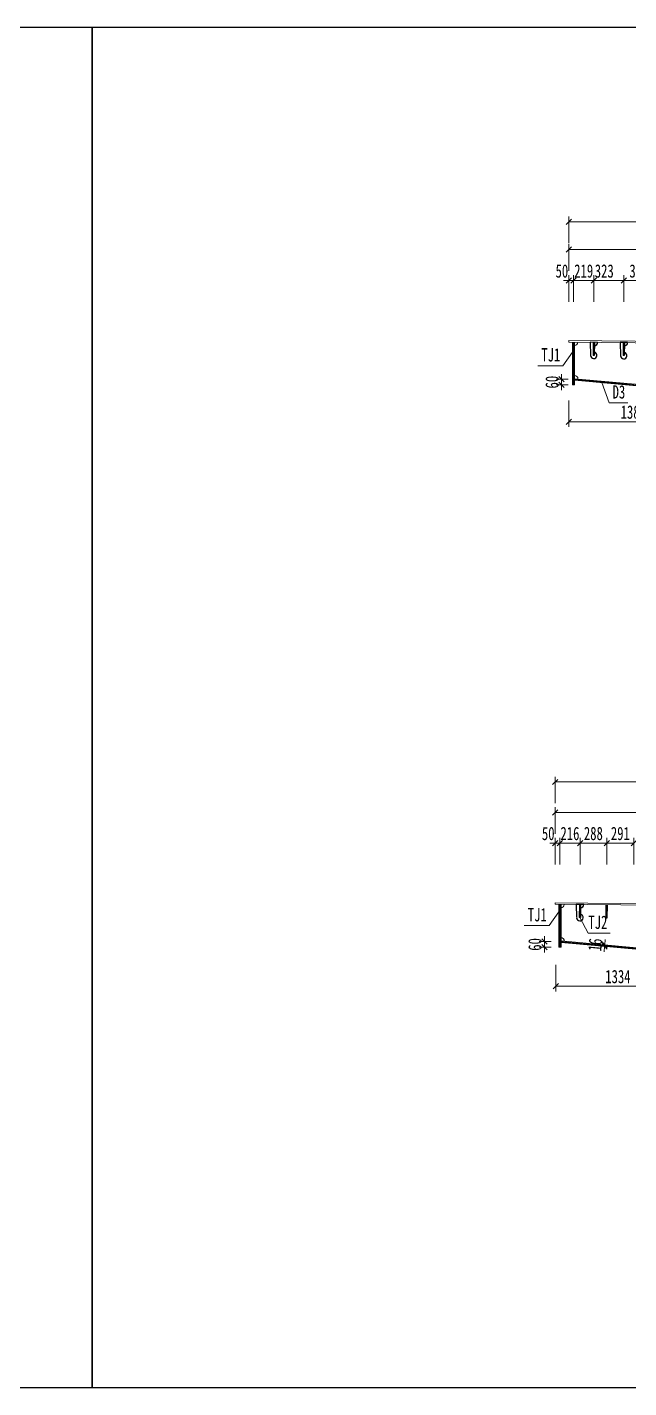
# Model space of a CAD drawing. Header units: millimetres. Extents: x 44597 to 300567, y -113054 to 73044.
# Drawn here: x 134869 to 141335, y -102091 to -87474 of the extents above; entities that cross this region are included whole.
import ezdxf
from ezdxf.enums import TextEntityAlignment as Align

# ---------------------------------------------------------------- set-up
doc = ezdxf.new("R2010")
doc.units = ezdxf.units.MM
doc.layers.get('Defpoints').update_dxf_attribs({"color": 8})
for name, color, linetype, lineweight in [('文字', 7, 'Continuous', 15), ('细实线', 4, 'Continuous', 15), ('钢板粗线', 1, 'Continuous', 25), ('钢板细线', 6, 'Continuous', 15)]:
    doc.layers.add(name, color=color, linetype=linetype, lineweight=lineweight)
doc.styles.add('111', font='', dxfattribs={"width": 0.7})
doc.styles.add('BM_Dim', font='', dxfattribs={"width": 0.85})
doc.styles.get('111').set_extended_font_data('仿宋_GB2312')
doc.styles.get('BM_Dim').set_extended_font_data('仿宋_GB2312')
doc.dimstyles.new('200', dxfattribs={"dimscale": 0, "dimtxt": 2.5, "dimasz": 1, "dimexe": 1, "dimexo": 1, "dimgap": 0.6, "dimtad": 1, "dimdec": 0, "dimdsep": 46, "dimtxsty": '111', "dimblk": 'OBLIQUE', "dimcen": 0, "dimclrd": 4, "dimclre": 4, "dimclrt": 4, "dimadec": 1, "dimazin": 2, "dimtfac": 1, "dimtdec": 0, "dimtix": 1, "dimtmove": 2, "dimatfit": 3, "dimfxl": 4, "dimfxlon": 1, "dimtolj": 1, "dimlwd": -1, "dimlwe": -1, "dimarcsym": 0})

# ---------------------------------------------------------------- blocks, each defined once
blk = doc.blocks.new('_Oblique')
at = {"color": 0, "linetype": 'ByBlock', "lineweight": -2}
blk.add_line((-0.5, -0.5), (0.5, 0.5), dxfattribs=at)
blk = doc.blocks.new('*D2965')
at = {"layer": 'Defpoints', "color": 0, "transparency": 16777216}
for p in [(143971, -89862), (140690, -90849), (143971, -90874)]:
    blk.add_point(p, dxfattribs=at)
at = {"layer": '细实线', "color": 4, "transparency": 16777216}
for p, q in [((140690, -90091), (140690, -89805)), ((140690, -89862), (143971, -89862)), ((143971, -90091), (143971, -89805))]:
    blk.add_line(p, q, dxfattribs=at)
at = {"layer": '细实线', "color": 4, "transparency": 16777216, "xscale": 57.14285714285715, "yscale": 57.14285714285715, "zscale": 57.14285714285715, "rotation": 180}
blk.add_blockref('_Oblique', (140690, -89862), dxfattribs=at)
at = {"layer": '细实线', "color": 4, "transparency": 16777216, "xscale": 57.14285714285715, "yscale": 57.14285714285715, "zscale": 57.14285714285715}
blk.add_blockref('_Oblique', (143971, -89862), dxfattribs=at)
at = {"layer": '细实线', "color": 4, "transparency": 16777216, "insert": (142330, -89760), "char_height": 142.9, "attachment_point": 5, "style": '111'}
blk.add_mtext('\\A1;3280', dxfattribs=at)
blk = doc.blocks.new('*D2967')
at = {"layer": 'Defpoints', "color": 0, "transparency": 16777216}
for p in [(140692, -91300), (142074, -91369), (140692, -91712)]:
    blk.add_point(p, dxfattribs=at)
at = {"layer": '细实线', "color": 4, "transparency": 16777216}
for p, q in [((140692, -91483), (140692, -91769)), ((142074, -91483), (142074, -91769)), ((142074, -91712), (140692, -91712))]:
    blk.add_line(p, q, dxfattribs=at)
at = {"layer": '细实线', "color": 4, "transparency": 16777216, "xscale": 57.14285714285715, "yscale": 57.14285714285715, "zscale": 57.14285714285715, "rotation": 180}
blk.add_blockref('_Oblique', (140692, -91712), dxfattribs=at)
at = {"layer": '细实线', "color": 4, "transparency": 16777216, "xscale": 57.14285714285715, "yscale": 57.14285714285715, "zscale": 57.14285714285715}
blk.add_blockref('_Oblique', (142074, -91712), dxfattribs=at)
at = {"layer": '细实线', "color": 4, "transparency": 16777216, "insert": (141383, -91610), "char_height": 142.9, "attachment_point": 5, "style": '111'}
blk.add_mtext('\\A1;1382', dxfattribs=at)
blk = doc.blocks.new('*D2973')
at = {"layer": 'Defpoints', "color": 0, "transparency": 16777216}
for p in [(140613, -91317), (140740, -91257), (140740, -91317)]:
    blk.add_point(p, dxfattribs=at)
at = {"layer": '细实线', "color": 4, "transparency": 16777216}
for p, q in [((140613, -91257), (140613, -91200)), ((140683, -91257), (140556, -91257)), ((140683, -91317), (140556, -91317)), ((140613, -91257), (140613, -91317)), ((140613, -91317), (140613, -91374))]:
    blk.add_line(p, q, dxfattribs=at)
at = {"layer": '细实线', "color": 4, "transparency": 16777216, "xscale": 57.14285714285715, "yscale": 57.14285714285715, "zscale": 57.14285714285715}
for p, rotation in [((140613, -91257), 270), ((140613, -91317), 90)]:
    blk.add_blockref('_Oblique', p, dxfattribs=dict(at, rotation=rotation))
at = {"layer": '细实线', "color": 4, "transparency": 16777216, "insert": (140511, -91287), "char_height": 142.9, "attachment_point": 5, "rotation": 90, "style": '111'}
blk.add_mtext('\\A1;60', dxfattribs=at)
blk = doc.blocks.new('*D2986')
at = {"layer": 'Defpoints', "color": 0, "transparency": 16777216}
for p in [(140959, -90196), (140959, -90779), (141282, -90810)]:
    blk.add_point(p, dxfattribs=at)
at = {"layer": '细实线', "color": 4, "transparency": 16777216}
for p, q in [((140959, -90424), (140959, -90139)), ((141282, -90424), (141282, -90139)), ((141282, -90196), (140959, -90196))]:
    blk.add_line(p, q, dxfattribs=at)
at = {"layer": '细实线', "color": 4, "transparency": 16777216, "xscale": 57.14285714285715, "yscale": 57.14285714285715, "zscale": 57.14285714285715, "rotation": 180}
blk.add_blockref('_Oblique', (140959, -90196), dxfattribs=at)
at = {"layer": '细实线', "color": 4, "transparency": 16777216, "xscale": 57.14285714285715, "yscale": 57.14285714285715, "zscale": 57.14285714285715}
blk.add_blockref('_Oblique', (141282, -90196), dxfattribs=at)
at = {"layer": '细实线', "color": 4, "transparency": 16777216, "insert": (141071, -90094), "char_height": 142.9, "attachment_point": 5, "style": '111'}
blk.add_mtext('\\A1;323', dxfattribs=at)
blk = doc.blocks.new('12-140加劲 有过焊孔')
at = {"layer": 'Defpoints'}
blk.add_line((0, 0), (0, 140), dxfattribs=at)
at = {"layer": '钢板粗线', "color": 7}
for p, q in [((-6, 0), (-6, 140)), ((-6, 140), (6, 140)), ((6, 0), (6, 140)), ((41, 0), (35, 141)), ((-41, 0), (41, 0))]:
    blk.add_line(p, q, dxfattribs=at)
for centre, start, end in [((0, 140), 2.441, 260.1291), ((-6, 0), 90, 180)]:
    blk.add_arc(centre, 35, start, end, dxfattribs=at)
blk = doc.blocks.new('*D2991')
at = {"layer": 'Defpoints', "color": 0, "transparency": 16777216}
for p in [(141604, -90196), (141282, -90767), (141604, -90807)]:
    blk.add_point(p, dxfattribs=at)
at = {"layer": '细实线', "color": 4, "transparency": 16777216}
for p, q in [((141282, -90424), (141282, -90139)), ((141604, -90424), (141604, -90139)), ((141282, -90196), (141604, -90196))]:
    blk.add_line(p, q, dxfattribs=at)
at = {"layer": '细实线', "color": 4, "transparency": 16777216, "xscale": 57.14285714285715, "yscale": 57.14285714285715, "zscale": 57.14285714285715, "rotation": 180}
blk.add_blockref('_Oblique', (141282, -90196), dxfattribs=at)
at = {"layer": '细实线', "color": 4, "transparency": 16777216, "xscale": 57.14285714285715, "yscale": 57.14285714285715, "zscale": 57.14285714285715}
blk.add_blockref('_Oblique', (141604, -90196), dxfattribs=at)
at = {"layer": '细实线', "color": 4, "transparency": 16777216, "insert": (141443, -90094), "char_height": 142.9, "attachment_point": 5, "style": '111'}
blk.add_mtext('\\A1;323', dxfattribs=at)
blk = doc.blocks.new('*D2992')
at = {"layer": 'Defpoints', "color": 0, "transparency": 16777216}
for p in [(152358, -89566), (140690, -90845), (152358, -90880)]:
    blk.add_point(p, dxfattribs=at)
at = {"layer": '细实线', "color": 4, "transparency": 16777216}
for p, q in [((140690, -89795), (140690, -89509)), ((140690, -89566), (152358, -89566)), ((152358, -89795), (152358, -89509))]:
    blk.add_line(p, q, dxfattribs=at)
at = {"layer": '细实线', "color": 4, "transparency": 16777216, "xscale": 57.14285714285715, "yscale": 57.14285714285715, "zscale": 57.14285714285715, "rotation": 180}
blk.add_blockref('_Oblique', (140690, -89566), dxfattribs=at)
at = {"layer": '细实线', "color": 4, "transparency": 16777216, "xscale": 57.14285714285715, "yscale": 57.14285714285715, "zscale": 57.14285714285715}
blk.add_blockref('_Oblique', (152358, -89566), dxfattribs=at)
at = {"layer": '细实线', "color": 4, "transparency": 16777216, "insert": (146524, -89464), "char_height": 142.9, "attachment_point": 5, "style": '111'}
blk.add_mtext('\\A1;11668', dxfattribs=at)
blk = doc.blocks.new('*D3007')
at = {"layer": 'Defpoints', "color": 0, "transparency": 16777216}
for p in [(140740, -90196), (140740, -90862), (140959, -90860)]:
    blk.add_point(p, dxfattribs=at)
at = {"layer": '细实线', "color": 4, "transparency": 16777216}
for p, q in [((140740, -90425), (140740, -90139)), ((140959, -90425), (140959, -90139)), ((140740, -90196), (140683, -90196)), ((140959, -90196), (140740, -90196)), ((140959, -90196), (141016, -90196))]:
    blk.add_line(p, q, dxfattribs=at)
at = {"layer": '细实线', "color": 4, "transparency": 16777216, "xscale": 57.14285714285715, "yscale": 57.14285714285715, "zscale": 57.14285714285715}
blk.add_blockref('_Oblique', (140740, -90196), dxfattribs=at)
at = {"layer": '细实线', "color": 4, "transparency": 16777216, "xscale": 57.14285714285715, "yscale": 57.14285714285715, "zscale": 57.14285714285715, "rotation": 180}
blk.add_blockref('_Oblique', (140959, -90196), dxfattribs=at)
at = {"layer": '细实线', "color": 4, "transparency": 16777216, "insert": (140850, -90094), "char_height": 142.9, "attachment_point": 5, "style": '111'}
blk.add_mtext('\\A1;219', dxfattribs=at)
blk = doc.blocks.new('*D3008')
at = {"layer": 'Defpoints', "color": 0, "transparency": 16777216}
for p in [(140690, -90196), (140690, -90849), (140740, -90863)]:
    blk.add_point(p, dxfattribs=at)
at = {"layer": '细实线', "color": 4, "transparency": 16777216}
for p, q in [((140690, -90425), (140690, -90139)), ((140740, -90425), (140740, -90139)), ((140690, -90196), (140633, -90196)), ((140740, -90196), (140690, -90196)), ((140740, -90196), (140797, -90196))]:
    blk.add_line(p, q, dxfattribs=at)
at = {"layer": '细实线', "color": 4, "transparency": 16777216, "xscale": 57.14285714285715, "yscale": 57.14285714285715, "zscale": 57.14285714285715}
blk.add_blockref('_Oblique', (140690, -90196), dxfattribs=at)
at = {"layer": '细实线', "color": 4, "transparency": 16777216, "xscale": 57.14285714285715, "yscale": 57.14285714285715, "zscale": 57.14285714285715, "rotation": 180}
blk.add_blockref('_Oblique', (140740, -90196), dxfattribs=at)
at = {"layer": '细实线', "color": 4, "transparency": 16777216, "insert": (140616, -90094), "char_height": 142.9, "attachment_point": 5, "style": '111'}
blk.add_mtext('\\A1;50', dxfattribs=at)
blk = doc.blocks.new('*D3043')
at = {"layer": 'Defpoints', "color": 0, "transparency": 16777216}
for p in [(143612, -95911), (140544, -96379), (143612, -96912)]:
    blk.add_point(p, dxfattribs=at)
at = {"layer": '细实线', "color": 4, "transparency": 16777216}
for p, q in [((140544, -96139), (140544, -95853)), ((143612, -96139), (143612, -95853)), ((140544, -95911), (143612, -95911))]:
    blk.add_line(p, q, dxfattribs=at)
at = {"layer": '细实线', "color": 4, "transparency": 16777216, "xscale": 57.14285714285715, "yscale": 57.14285714285715, "zscale": 57.14285714285715, "rotation": 180}
blk.add_blockref('_Oblique', (140544, -95911), dxfattribs=at)
at = {"layer": '细实线', "color": 4, "transparency": 16777216, "xscale": 57.14285714285715, "yscale": 57.14285714285715, "zscale": 57.14285714285715}
blk.add_blockref('_Oblique', (143612, -95911), dxfattribs=at)
at = {"layer": '细实线', "color": 4, "transparency": 16777216, "insert": (142078, -95808), "char_height": 142.9, "attachment_point": 5, "style": '111'}
blk.add_mtext('\\A1;3068', dxfattribs=at)
blk = doc.blocks.new('*D3045')
at = {"layer": 'Defpoints', "color": 0, "transparency": 16777216}
for p in [(152504, -95583), (140544, -96352), (152504, -96896)]:
    blk.add_point(p, dxfattribs=at)
at = {"layer": '细实线', "color": 4, "transparency": 16777216}
for p, q in [((140544, -95812), (140544, -95526)), ((140544, -95583), (152504, -95583)), ((152504, -95812), (152504, -95526))]:
    blk.add_line(p, q, dxfattribs=at)
at = {"layer": '细实线', "color": 4, "transparency": 16777216, "xscale": 57.14285714285715, "yscale": 57.14285714285715, "zscale": 57.14285714285715, "rotation": 180}
blk.add_blockref('_Oblique', (140544, -95583), dxfattribs=at)
at = {"layer": '细实线', "color": 4, "transparency": 16777216, "xscale": 57.14285714285715, "yscale": 57.14285714285715, "zscale": 57.14285714285715}
blk.add_blockref('_Oblique', (152504, -95583), dxfattribs=at)
at = {"layer": '细实线', "color": 4, "transparency": 16777216, "insert": (146524, -95481), "char_height": 142.9, "attachment_point": 5, "style": '111'}
blk.add_mtext('\\A1;11960', dxfattribs=at)
blk = doc.blocks.new('*D3046')
at = {"layer": 'Defpoints', "color": 0, "transparency": 16777216}
for p in [(140551, -97336), (141885, -97382), (140551, -97776)]:
    blk.add_point(p, dxfattribs=at)
at = {"layer": '细实线', "color": 4, "transparency": 16777216}
for p, q in [((140551, -97547), (140551, -97833)), ((141885, -97547), (141885, -97833)), ((141885, -97776), (140551, -97776))]:
    blk.add_line(p, q, dxfattribs=at)
at = {"layer": '细实线', "color": 4, "transparency": 16777216, "xscale": 57.14285714285715, "yscale": 57.14285714285715, "zscale": 57.14285714285715, "rotation": 180}
blk.add_blockref('_Oblique', (140551, -97776), dxfattribs=at)
at = {"layer": '细实线', "color": 4, "transparency": 16777216, "xscale": 57.14285714285715, "yscale": 57.14285714285715, "zscale": 57.14285714285715}
blk.add_blockref('_Oblique', (141885, -97776), dxfattribs=at)
at = {"layer": '细实线', "color": 4, "transparency": 16777216, "insert": (141218, -97674), "char_height": 142.9, "attachment_point": 5, "style": '111'}
blk.add_mtext('\\A1;1334', dxfattribs=at)
blk = doc.blocks.new('*D3053')
at = {"layer": 'Defpoints', "color": 0, "transparency": 16777216}
for p in [(140556, -97297), (140429, -97358), (140556, -97358)]:
    blk.add_point(p, dxfattribs=at)
at = {"layer": '细实线', "color": 4, "transparency": 16777216}
for p, q in [((140499, -97297), (140372, -97297)), ((140429, -97297), (140429, -97240)), ((140429, -97297), (140429, -97358)), ((140499, -97358), (140372, -97358)), ((140429, -97358), (140429, -97415))]:
    blk.add_line(p, q, dxfattribs=at)
at = {"layer": '细实线', "color": 4, "transparency": 16777216, "xscale": 57.14285714285715, "yscale": 57.14285714285715, "zscale": 57.14285714285715}
for p, rotation in [((140429, -97297), 270), ((140429, -97358), 90)]:
    blk.add_blockref('_Oblique', p, dxfattribs=dict(at, rotation=rotation))
at = {"layer": '细实线', "color": 4, "transparency": 16777216, "insert": (140327, -97328), "char_height": 142.9, "attachment_point": 5, "rotation": 90, "style": '111'}
blk.add_mtext('\\A1;60', dxfattribs=at)
blk = doc.blocks.new('*D3056')
at = {"layer": 'Defpoints', "color": 0, "transparency": 16777216}
for p in [(140594, -96239), (140544, -96886), (140594, -96923)]:
    blk.add_point(p, dxfattribs=at)
at = {"layer": '细实线', "color": 4, "transparency": 16777216}
for p, q in [((140544, -96239), (140487, -96239)), ((140544, -96468), (140544, -96182)), ((140544, -96239), (140594, -96239)), ((140594, -96468), (140594, -96182)), ((140594, -96239), (140651, -96239))]:
    blk.add_line(p, q, dxfattribs=at)
at = {"layer": '细实线', "color": 4, "transparency": 16777216, "xscale": 57.14285714285715, "yscale": 57.14285714285715, "zscale": 57.14285714285715}
blk.add_blockref('_Oblique', (140544, -96239), dxfattribs=at)
at = {"layer": '细实线', "color": 4, "transparency": 16777216, "xscale": 57.14285714285715, "yscale": 57.14285714285715, "zscale": 57.14285714285715, "rotation": 180}
blk.add_blockref('_Oblique', (140594, -96239), dxfattribs=at)
at = {"layer": '细实线', "color": 4, "transparency": 16777216, "insert": (140469, -96137), "char_height": 142.9, "attachment_point": 5, "style": '111'}
blk.add_mtext('\\A1;50', dxfattribs=at)
blk = doc.blocks.new('*D3057')
at = {"layer": 'Defpoints', "color": 0, "transparency": 16777216}
for p in [(140811, -96239), (140811, -96831), (140594, -96912)]:
    blk.add_point(p, dxfattribs=at)
at = {"layer": '细实线', "color": 4, "transparency": 16777216}
for p, q in [((140594, -96239), (140537, -96239)), ((140594, -96468), (140594, -96182)), ((140594, -96239), (140811, -96239)), ((140811, -96468), (140811, -96182)), ((140811, -96239), (140868, -96239))]:
    blk.add_line(p, q, dxfattribs=at)
at = {"layer": '细实线', "color": 4, "transparency": 16777216, "xscale": 57.14285714285715, "yscale": 57.14285714285715, "zscale": 57.14285714285715}
blk.add_blockref('_Oblique', (140594, -96239), dxfattribs=at)
at = {"layer": '细实线', "color": 4, "transparency": 16777216, "xscale": 57.14285714285715, "yscale": 57.14285714285715, "zscale": 57.14285714285715, "rotation": 180}
blk.add_blockref('_Oblique', (140811, -96239), dxfattribs=at)
at = {"layer": '细实线', "color": 4, "transparency": 16777216, "insert": (140702, -96137), "char_height": 142.9, "attachment_point": 5, "style": '111'}
blk.add_mtext('\\A1;216', dxfattribs=at)
blk = doc.blocks.new('*D3061')
at = {"layer": 'Defpoints', "color": 0, "transparency": 16777216}
for p in [(141075, -97349), (141107, -97336), (141106, -97352)]:
    blk.add_point(p, dxfattribs=at)
at = {"layer": '细实线', "color": 4, "transparency": 16777216}
for p, q in [((141075, -97349), (141018, -97344)), ((141076, -97333), (141019, -97328)), ((141075, -97349), (141070, -97406)), ((141076, -97333), (141075, -97349)), ((141076, -97333), (141082, -97276))]:
    blk.add_line(p, q, dxfattribs=at)
at = {"layer": '细实线', "color": 4, "transparency": 16777216, "xscale": 57.14285714285715, "yscale": 57.14285714285715, "zscale": 57.14285714285715}
for p, rotation in [((141075, -97349), 84.79551855728839), ((141076, -97333), 264.7955185572884)]:
    blk.add_blockref('_Oblique', p, dxfattribs=dict(at, rotation=rotation))
at = {"layer": '细实线', "color": 4, "transparency": 16777216, "insert": (140974, -97332), "char_height": 142.9, "attachment_point": 5, "rotation": 84.7955, "style": '111'}
blk.add_mtext('\\A1;16', dxfattribs=at)
blk = doc.blocks.new('*D3062')
at = {"layer": 'Defpoints', "color": 0, "transparency": 16777216}
for p in [(141098, -96239), (140811, -96831), (141098, -96782)]:
    blk.add_point(p, dxfattribs=at)
at = {"layer": '细实线', "color": 4, "transparency": 16777216}
for p, q in [((140811, -96468), (140811, -96182)), ((140811, -96239), (141098, -96239)), ((141098, -96468), (141098, -96182))]:
    blk.add_line(p, q, dxfattribs=at)
at = {"layer": '细实线', "color": 4, "transparency": 16777216, "xscale": 57.14285714285715, "yscale": 57.14285714285715, "zscale": 57.14285714285715, "rotation": 180}
blk.add_blockref('_Oblique', (140811, -96239), dxfattribs=at)
at = {"layer": '细实线', "color": 4, "transparency": 16777216, "xscale": 57.14285714285715, "yscale": 57.14285714285715, "zscale": 57.14285714285715}
blk.add_blockref('_Oblique', (141098, -96239), dxfattribs=at)
at = {"layer": '细实线', "color": 4, "transparency": 16777216, "insert": (140954, -96137), "char_height": 142.9, "attachment_point": 5, "style": '111'}
blk.add_mtext('\\A1;288', dxfattribs=at)
blk = doc.blocks.new('*D3063')
at = {"layer": 'Defpoints', "color": 0, "transparency": 16777216}
for p in [(141389, -96239), (141389, -96755), (141098, -96782)]:
    blk.add_point(p, dxfattribs=at)
at = {"layer": '细实线', "color": 4, "transparency": 16777216}
for p, q in [((141098, -96468), (141098, -96182)), ((141098, -96239), (141389, -96239)), ((141389, -96468), (141389, -96182))]:
    blk.add_line(p, q, dxfattribs=at)
at = {"layer": '细实线', "color": 4, "transparency": 16777216, "xscale": 57.14285714285715, "yscale": 57.14285714285715, "zscale": 57.14285714285715, "rotation": 180}
blk.add_blockref('_Oblique', (141098, -96239), dxfattribs=at)
at = {"layer": '细实线', "color": 4, "transparency": 16777216, "xscale": 57.14285714285715, "yscale": 57.14285714285715, "zscale": 57.14285714285715}
blk.add_blockref('_Oblique', (141389, -96239), dxfattribs=at)
at = {"layer": '细实线', "color": 4, "transparency": 16777216, "insert": (141244, -96137), "char_height": 142.9, "attachment_point": 5, "style": '111'}
blk.add_mtext('\\A1;291', dxfattribs=at)
blk = doc.blocks.new('12-140加劲 无过焊孔')
at = {"layer": 'Defpoints'}
blk.add_line((38947, 32077), (38947, 32217), dxfattribs=at)
at = {"layer": '钢板粗线', "color": 7}
for p, q in [((38941, 32077), (38941, 32217)), ((38941, 32217), (38953, 32217)), ((38953, 32077), (38953, 32217)), ((38941, 32077), (38953, 32077))]:
    blk.add_line(p, q, dxfattribs=at)

msp = doc.modelspace()

# ---------------------------------------------------------------- linework, layer by layer
at = {"layer": 'Defpoints'}
for p, q in [((140740.2, -90857.3), (140740.2, -91317.3)), ((140740.2, -91256.9), (144641.4, -91612.3)), ((140594.2, -96897.8), (140594.2, -97357.8)), ((140594.2, -97297.4), (144286.4, -97633.7))]:
    msp.add_line(p, q, dxfattribs=at)
for points in [[(113566.6, -87474.1), (135566.6, -87474.1), (135566.6, -102091.3), (113566.6, -102091.3)], [(135566.6, -87474.1), (157566.6, -87474.1), (157566.6, -102091.3), (135566.6, -102091.3)]]:
    msp.add_lwpolyline(points, close=True, dxfattribs=at)
at = {"layer": '细实线'}
for p, q in [((140626, -91110.9), (140728.2, -90963.6)), ((140357.3, -91110.9), (140626, -91110.9)), ((141123.7, -91509.2), (141045.5, -91292.8)), ((141123.7, -91509.2), (141323.3, -91509.2)), ((140480, -97126), (140582.2, -96978.7)), ((140897, -97207.3), (140809.1, -97039.9)), ((140211.3, -97126), (140480, -97126)), ((140897, -97207.3), (141134.9, -97207.3))]:
    msp.add_line(p, q, dxfattribs=at)
at = {"layer": '钢板细线'}
for p, q in [((140690.2, -90856.8), (140690.2, -90840.8)), ((140728.2, -90857.2), (140728.2, -91317.3)), ((140752.2, -90857.4), (140752.2, -91317.3)), ((140728.2, -91317.3), (140752.2, -91317.3)), ((140752.2, -91250), (144633.3, -91603.5)), ((140752.2, -91266.1), (144649.5, -91621.1)), ((140544.1, -96897.3), (140544.1, -96881.3)), ((140582.2, -96897.6), (140582.2, -97357.8)), ((140606.2, -96897.9), (140606.2, -97357.8)), ((140606.2, -97290.4), (144257.6, -97623)), ((140606.2, -97306.5), (144273.7, -97640.6)), ((140582.2, -97357.8), (140606.2, -97357.8))]:
    msp.add_line(p, q, dxfattribs=at)
for points in [[(140690.2, -90840.8), (148158.4, -90915.6), (152996.5, -90843)], [(140690.2, -90856.8), (148158.4, -90931.6), (152996.5, -90859)]]:
    msp.add_lwpolyline(points, dxfattribs=at)
at = {"layer": '钢板细线', "elevation": 0}
for points in [[(140544.1, -96881.3), (148304.4, -96959), (149049.8, -96947.8)], [(140544.1, -96897.3), (148304.5, -96975), (149047.7, -96963.8)]]:
    msp.add_lwpolyline(points, dxfattribs=at)
at = {"layer": '钢板细线'}
for centre, start, end in [((140752.2, -90857.4), 270, 359.42629), ((140752.2, -91250), 354.79552, 90), ((140606.2, -96897.9), 270, 359.42629), ((140606.2, -97290.4), 354.79552, 90)]:
    msp.add_arc(centre, 35, start, end, dxfattribs=at)

# ---------------------------------------------------------------- block references
at = {"layer": '细实线'}
for name, p, rotation in [('12-140加劲 有过焊孔', (140959, -90859.5), 179.4262908401), ('12-140加劲 有过焊孔', (141281.6, -90862.7), 179.4262908401), ('12-140加劲 有过焊孔', (140810.5, -96899.9), 179.4262908401), ('12-140加劲 无过焊孔', (101831.2, -128728), 359.4262918047068)]:
    msp.add_blockref(name, p, dxfattribs=dict(at, rotation=rotation))

# ---------------------------------------------------------------- texts
at = {"layer": '文字', "style": 'BM_Dim', "width": 0.7}
for s, p in [('TJ1', (140496.8, -91107.9)), ('D3', (141228.6, -91506.2)), ('TJ1', (140350.8, -97123)), ('TJ2', (141001.9, -97204.3))]:
    msp.add_text(s, height=142.86, dxfattribs=at).set_placement(p, align=Align.BOTTOM_CENTER)

# ---------------------------------------------------------------- dimensions: what is measured, and where the dimension line sits
at = {"layer": '细实线'}
for base, p1, p2, override, picture, middle in [((152358.4, -89566), (140690.2, -90845.3), (152358.4, -90880), {"dimscale": 57.142857, "dimtxsty": '111', "dimblk": 'Oblique'}, '*D2992', (146524.3, -89463.7)), ((143970.5, -89862.1), (140690.2, -90848.8), (143970.5, -90873.7), {"dimscale": 57.142857, "dimtxsty": '111', "dimblk": 'Oblique'}, '*D2965', (142330.3, -89759.8)), ((140740.2, -90196.4), (140959, -90859.5), (140740.2, -90861.8), {"dimscale": 57.142857, "dimblk": 'Oblique'}, '*D3007', (140849.6, -90094.1)), ((141604.2, -90195.9), (141281.6, -90766.7), (141604.2, -90807.1), {"dimscale": 57.142857, "dimblk": 'Oblique'}, '*D2991', (141442.9, -90093.7)), ((140691.6, -91712), (142073.5, -91368.7), (140691.6, -91299.9), {"dimscale": 57.142857, "dimblk": 'Oblique'}, '*D2967', (141382.6, -91609.7)), ((152504.4, -95582.9), (140544.1, -96351.5), (152504.4, -96896), {"dimscale": 57.142857, "dimtxsty": '111', "dimblk": 'Oblique'}, '*D3045', (146524.3, -95480.7)), ((143612.1, -95910.6), (140544.1, -96379.2), (143612.1, -96912), {"dimscale": 57.142857, "dimtxsty": '111', "dimblk": 'Oblique'}, '*D3043', (142078.1, -95808.4)), ((140810.5, -96239.3), (140594.2, -96912.4), (140810.5, -96831.3), {"dimscale": 57.142857, "dimblk": 'Oblique'}, '*D3057', (140702.3, -96137.1)), ((141098.4, -96239.3), (140810.5, -96831.3), (141098.4, -96781.8), {"dimscale": 57.142857, "dimblk": 'Oblique'}, '*D3062', (140954.4, -96137.1)), ((141389.1, -96239.3), (141098.4, -96781.8), (141389.1, -96755.3), {"dimscale": 57.142857, "dimblk": 'Oblique'}, '*D3063', (141243.7, -96137.1)), ((140550.8, -97775.9), (141884.8, -97381.9), (140550.8, -97335.6), {"dimscale": 57.142857, "dimblk": 'Oblique'}, '*D3046', (141217.8, -97673.7))]:
    dim = msp.add_linear_dim(base=base, p1=p1, p2=p2, dimstyle='200', override=override, dxfattribs=at)
    dim.commit()
    dim.dimension.update_dxf_attribs({"geometry": picture, "text_midpoint": middle})
for base, p1, p2, picture, middle in [((140690.2, -90196.4), (140740.2, -90863.4), (140690.2, -90848.8), '*D3008', (140615.7, -90094.2)), ((140959, -90195.9), (141281.6, -90810.1), (140959, -90778.7), '*D2986', (141071.1, -90093.7)), ((140594.2, -96239.3), (140544.1, -96885.6), (140594.2, -96922.9), '*D3056', (140469, -96137.1))]:
    dim = msp.add_linear_dim(base=base, p1=p1, p2=p2, dimstyle='200', override={"dimscale": 57.142857, "dimblk": 'Oblique'}, dxfattribs=at)
    dim.commit()
    dim.dimension.update_dxf_attribs({"geometry": picture, "text_midpoint": middle, "dimtype": 160})
for base, p1, p2, picture, middle in [((140613, -91317.3), (140740.2, -91256.9), (140740.2, -91317.3), '*D2973', (140510.8, -91287.1)), ((140429, -97357.8), (140556.1, -97297.4), (140556.1, -97357.8), '*D3053', (140326.7, -97327.6))]:
    dim = msp.add_linear_dim(base=base, p1=p1, p2=p2, angle=90, dimstyle='200', override={"dimscale": 57.142857, "dimblk": 'Oblique'}, dxfattribs=at)
    dim.commit()
    dim.dimension.update_dxf_attribs({"geometry": picture, "text_midpoint": middle})
dim = msp.add_aligned_dim(p1=(141107.3, -97336.1), p2=(141105.9, -97352), distance=-31.1, dimstyle='200', override={"dimscale": 57.142857, "dimblk": 'Oblique'}, dxfattribs=at)
dim.commit()
dim.dimension.update_dxf_attribs({"geometry": '*D3061', "text_midpoint": (140973.8, -97332)})

doc.saveas('drawing.dxf')
